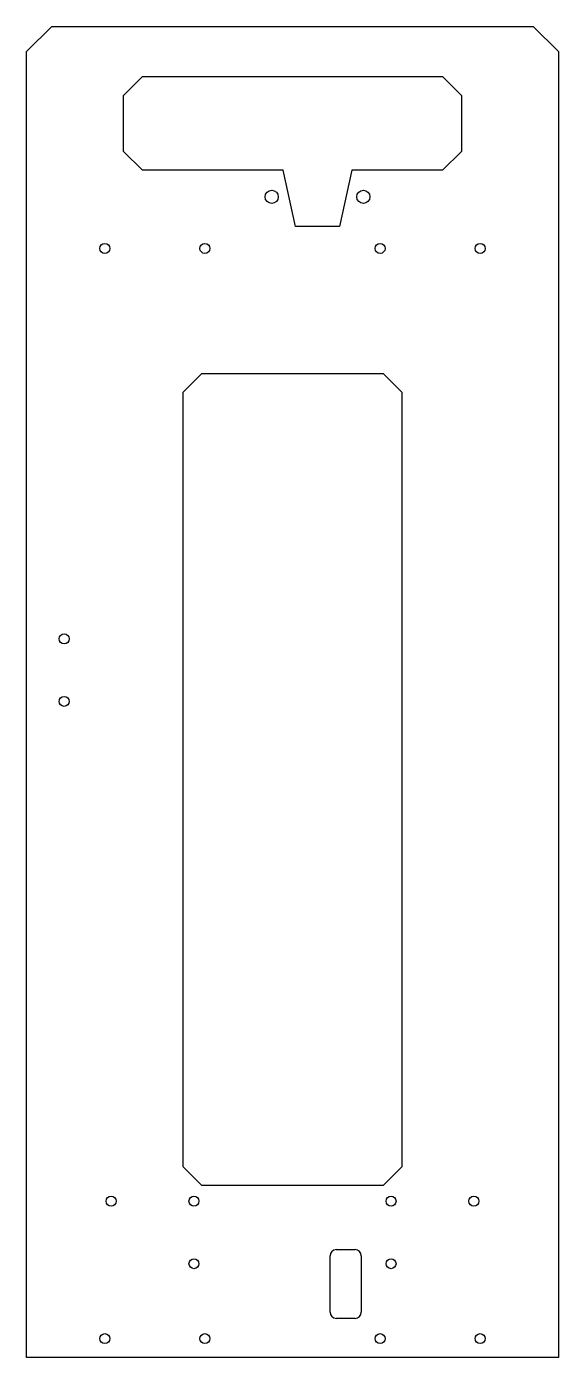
# Model space of a CAD drawing. Extents: x -85 to 85, y 0 to 426.
import ezdxf

# ---------------------------------------------------------------- set-up
doc = ezdxf.new("R2010")
doc.units = 0
doc.layers.get('0').update_dxf_attribs({"linetype": 'continuous'})

# ---------------------------------------------------------------- blocks, each defined once
blk = doc.blocks.new('POCKET006001')
at = {"color": 0}
for p, q in [((-85, 418), (-77, 426)), ((-77, 426), (77, 426)), ((85, 418), (77, 426)), ((-85, 0), (-85, 418)), ((85, 418), (85, 0)), ((-54, 404), (-48, 410)), ((-48, 410), (48, 410)), ((48, 410), (54, 404)), ((-54, 386), (-54, 404)), ((54, 404), (54, 386)), ((-48, 380), (-54, 386)), ((54, 386), (48, 380)), ((-3, 380), (-48, 380)), ((1, 362), (-3, 380)), ((19, 380), (15, 362)), ((48, 380), (19, 380)), ((15, 362), (1, 362)), ((-29, 315), (-35, 309)), ((-29, 315), (29, 315)), ((29, 315), (35, 309)), ((-35, 61), (-35, 309)), ((35, 309), (35, 61)), ((-29, 55), (-35, 61)), ((35, 61), (29, 55)), ((29, 55), (-29, 55)), ((14, 34.5), (20, 34.5)), ((12, 14.5), (12, 32.5)), ((22, 32.5), (22, 14.5)), ((20, 12.5), (14, 12.5)), ((85, 0), (-85, 0))]:
    blk.add_line(p, q, dxfattribs=at)
for centre, radius in [((-6.65, 371.5), 2.1), ((22.65, 371.5), 2.1), ((-60, 355), 1.6), ((-28, 355), 1.6), ((28, 355), 1.6), ((60, 355), 1.6), ((-73, 230), 1.6), ((-73, 210), 1.6), ((-58, 50), 1.6), ((-31.5, 50), 1.6), ((31.5, 50), 1.6), ((58, 50), 1.6), ((-31.5, 30), 1.6), ((31.5, 30), 1.6), ((-60, 6), 1.6), ((-28, 6), 1.6), ((28, 6), 1.6), ((60, 6), 1.6)]:
    blk.add_circle(centre, radius, dxfattribs=at)
for centre, start, end in [((14, 32.5), 90, -180), ((20, 32.5), 0, 90), ((14, 14.5), -180, -90), ((20, 14.5), -90, 0)]:
    blk.add_arc(centre, 2, start, end, dxfattribs=at)

msp = doc.modelspace()

# ---------------------------------------------------------------- block references
at = {"color": 0}
msp.add_blockref('POCKET006001', (0, 0), dxfattribs=at)

doc.saveas('drawing.dxf')
